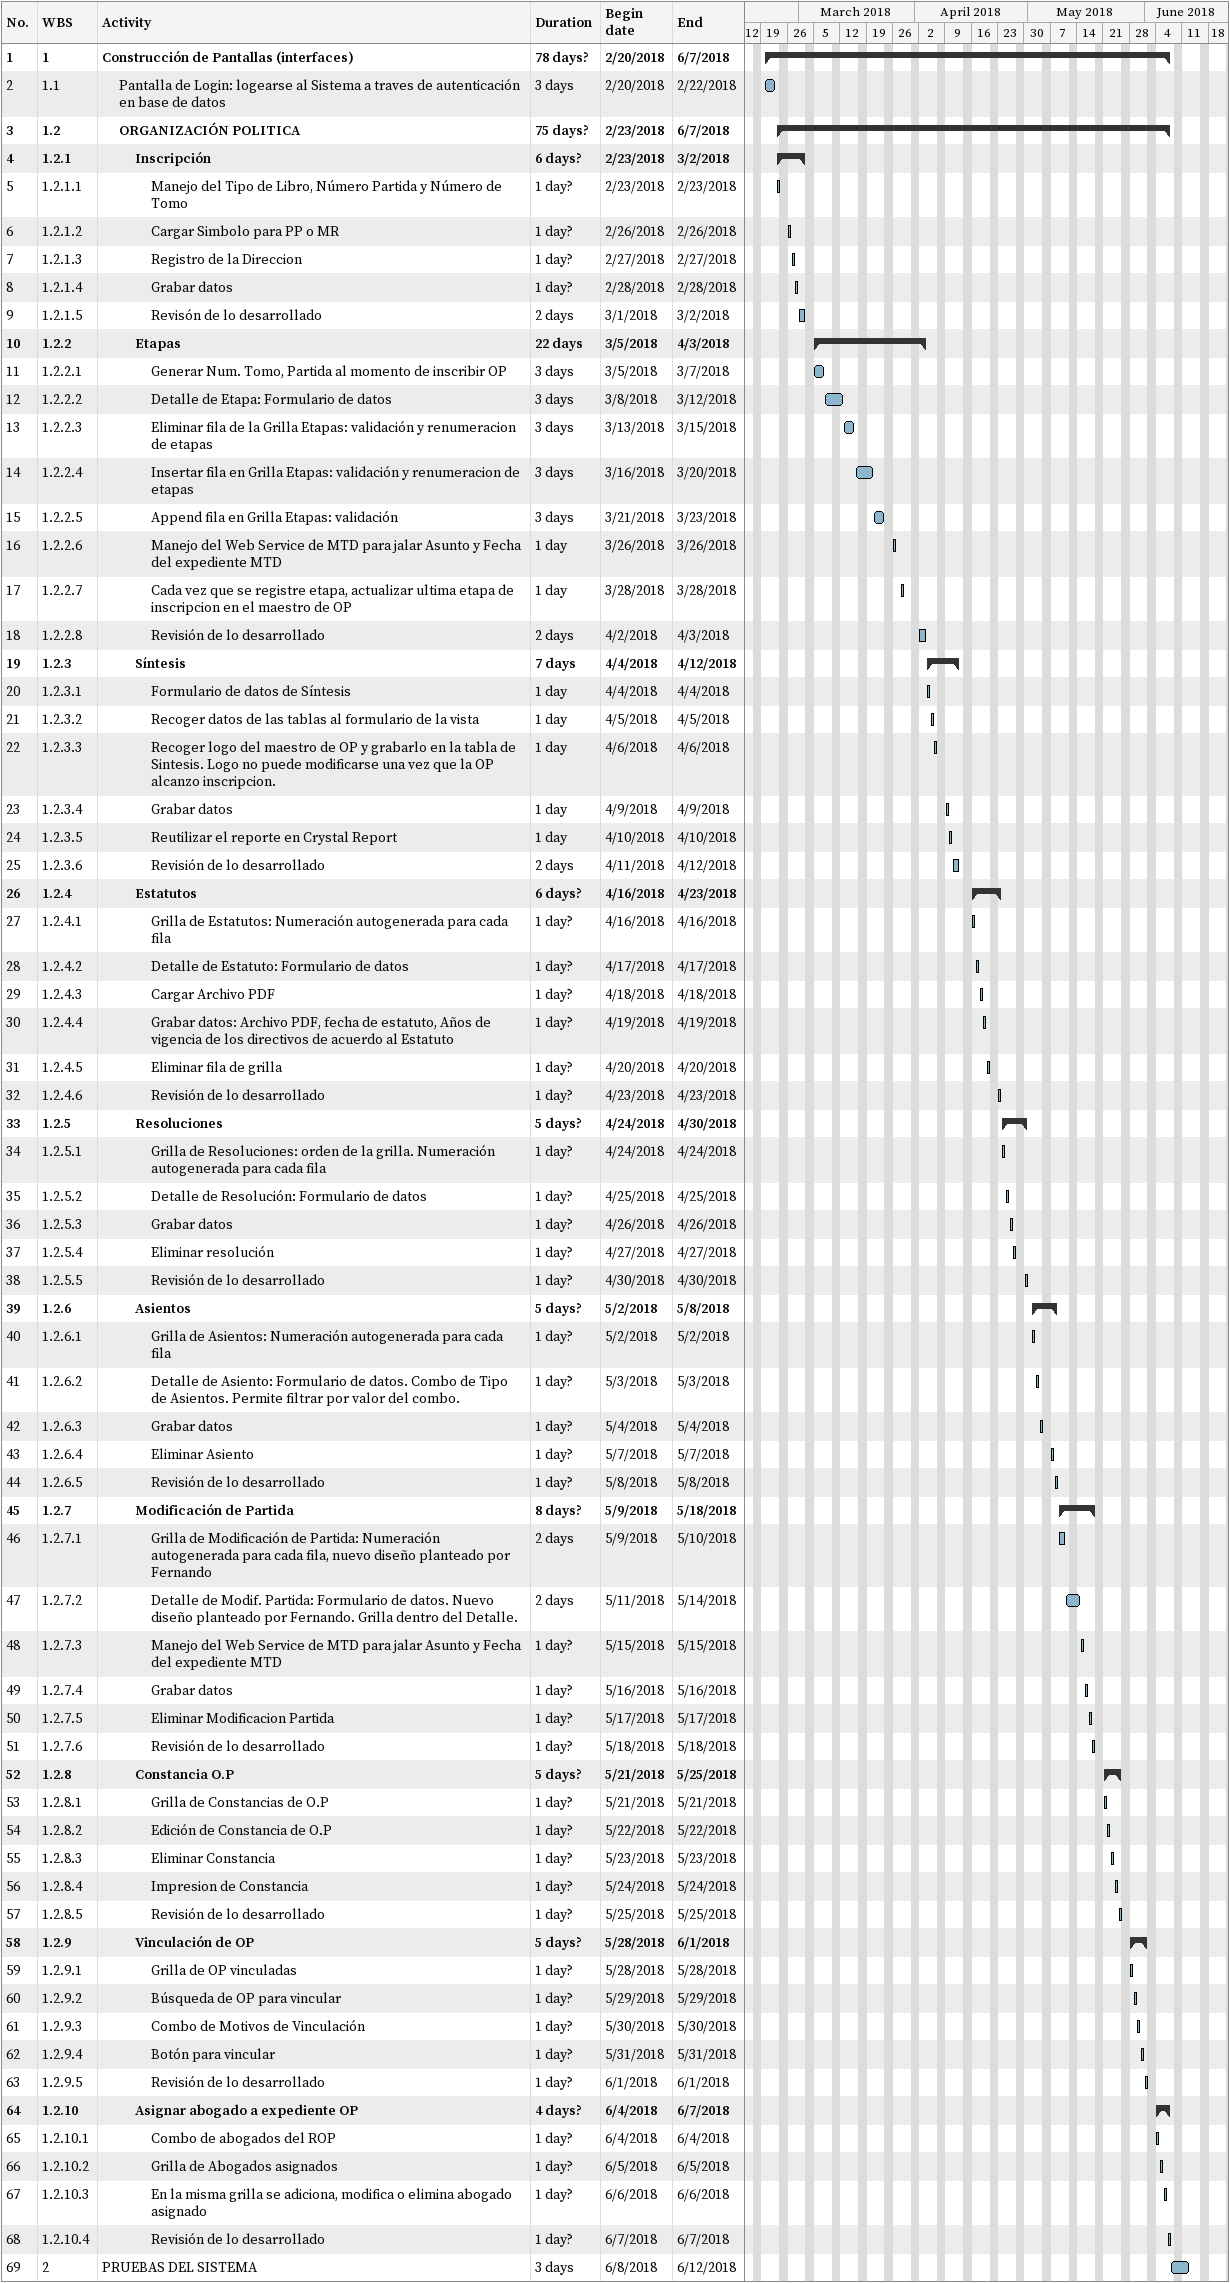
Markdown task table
| ID | WBS | Task | Duration | Start | Finish |
|---|---|---|---|---|---|
| 1 | 1 | **Construcción de Pantallas (interfaces)** | 78d? | 2018-02-20 | 2018-06-07 |
| 2 | 1.1 | Pantalla de Login: logearse al Sistema a traves de autenticación en base de datos | 3d | 2018-02-20 | 2018-02-22 |
| 3 | 1.2 | **ORGANIZACIÓN POLITICA** | 75d? | 2018-02-23 | 2018-06-07 |
| 4 | 1.2.1 | **Inscripción** | 6d? | 2018-02-23 | 2018-03-02 |
| 5 | 1.2.1.1 | Manejo del Tipo de Libro, Número Partida y Número de Tomo | 1d? | 2018-02-23 | 2018-02-23 |
| 6 | 1.2.1.2 | Cargar Simbolo para PP o MR | 1d? | 2018-02-26 | 2018-02-26 |
| 7 | 1.2.1.3 | Registro de la Direccion | 1d? | 2018-02-27 | 2018-02-27 |
| 8 | 1.2.1.4 | Grabar datos | 1d? | 2018-02-28 | 2018-02-28 |
| 9 | 1.2.1.5 | Revisón de lo desarrollado | 2d | 2018-03-01 | 2018-03-02 |
| 10 | 1.2.2 | **Etapas** | 22d | 2018-03-05 | 2018-04-03 |
| 11 | 1.2.2.1 | Generar Num. Tomo, Partida al momento de inscribir OP | 3d | 2018-03-05 | 2018-03-07 |
| 12 | 1.2.2.2 | Detalle de Etapa: Formulario de datos | 3d | 2018-03-08 | 2018-03-12 |
| 13 | 1.2.2.3 | Eliminar fila de la Grilla Etapas: validación y renumeracion de etapas | 3d | 2018-03-13 | 2018-03-15 |
| 14 | 1.2.2.4 | Insertar fila en Grilla Etapas: validación y renumeracion de etapas | 3d | 2018-03-16 | 2018-03-20 |
| 15 | 1.2.2.5 | Append fila en Grilla Etapas: validación | 3d | 2018-03-21 | 2018-03-23 |
| 16 | 1.2.2.6 | Manejo del Web Service de MTD para jalar Asunto y Fecha del expediente MTD | 1d | 2018-03-26 | 2018-03-26 |
| 17 | 1.2.2.7 | Cada vez que se registre etapa, actualizar ultima etapa de inscripcion en el maestro de OP | 1d | 2018-03-28 | 2018-03-28 |
| 18 | 1.2.2.8 | Revisión de lo desarrollado | 2d | 2018-04-02 | 2018-04-03 |
| 19 | 1.2.3 | **Síntesis** | 7d | 2018-04-04 | 2018-04-12 |
| 20 | 1.2.3.1 | Formulario de datos de Síntesis | 1d | 2018-04-04 | 2018-04-04 |
| 21 | 1.2.3.2 | Recoger datos de las tablas al formulario de la vista | 1d | 2018-04-05 | 2018-04-05 |
| 22 | 1.2.3.3 | Recoger logo del maestro de OP y grabarlo en la tabla de Sintesis. Logo no puede modificarse una vez que la OP alcanzo inscripcion. | 1d | 2018-04-06 | 2018-04-06 |
| 23 | 1.2.3.4 | Grabar datos | 1d | 2018-04-09 | 2018-04-09 |
| 24 | 1.2.3.5 | Reutilizar el reporte en Crystal Report | 1d | 2018-04-10 | 2018-04-10 |
| 25 | 1.2.3.6 | Revisión de lo desarrollado | 2d | 2018-04-11 | 2018-04-12 |
| 26 | 1.2.4 | **Estatutos** | 6d? | 2018-04-16 | 2018-04-23 |
| 27 | 1.2.4.1 | Grilla de Estatutos: Numeración autogenerada para cada fila | 1d? | 2018-04-16 | 2018-04-16 |
| 28 | 1.2.4.2 | Detalle de Estatuto: Formulario de datos | 1d? | 2018-04-17 | 2018-04-17 |
| 29 | 1.2.4.3 | Cargar Archivo PDF | 1d? | 2018-04-18 | 2018-04-18 |
| 30 | 1.2.4.4 | Grabar datos: Archivo PDF, fecha de estatuto, Años de vigencia de los directivos de acuerdo al Estatuto | 1d? | 2018-04-19 | 2018-04-19 |
| 31 | 1.2.4.5 | Eliminar fila de grilla | 1d? | 2018-04-20 | 2018-04-20 |
| 32 | 1.2.4.6 | Revisión de lo desarrollado | 1d? | 2018-04-23 | 2018-04-23 |
| 33 | 1.2.5 | **Resoluciones** | 5d? | 2018-04-24 | 2018-04-30 |
| 34 | 1.2.5.1 | Grilla de Resoluciones: orden de la grilla. Numeración autogenerada para cada fila | 1d? | 2018-04-24 | 2018-04-24 |
| 35 | 1.2.5.2 | Detalle de Resolución: Formulario de datos | 1d? | 2018-04-25 | 2018-04-25 |
| 36 | 1.2.5.3 | Grabar datos | 1d? | 2018-04-26 | 2018-04-26 |
| 37 | 1.2.5.4 | Eliminar resolución | 1d? | 2018-04-27 | 2018-04-27 |
| 38 | 1.2.5.5 | Revisión de lo desarrollado | 1d? | 2018-04-30 | 2018-04-30 |
| 39 | 1.2.6 | **Asientos** | 5d? | 2018-05-02 | 2018-05-08 |
| 40 | 1.2.6.1 | Grilla de Asientos: Numeración autogenerada para cada fila | 1d? | 2018-05-02 | 2018-05-02 |
| 41 | 1.2.6.2 | Detalle de Asiento: Formulario de datos. Combo de Tipo de Asientos. Permite filtrar por valor del combo. | 1d? | 2018-05-03 | 2018-05-03 |
| 42 | 1.2.6.3 | Grabar datos | 1d? | 2018-05-04 | 2018-05-04 |
| 43 | 1.2.6.4 | Eliminar Asiento | 1d? | 2018-05-07 | 2018-05-07 |
| 44 | 1.2.6.5 | Revisión de lo desarrollado | 1d? | 2018-05-08 | 2018-05-08 |
| 45 | 1.2.7 | **Modificación de Partida** | 8d? | 2018-05-09 | 2018-05-18 |
| 46 | 1.2.7.1 | Grilla de Modificación de Partida: Numeración autogenerada para cada fila, nuevo diseño planteado por Fernando | 2d | 2018-05-09 | 2018-05-10 |
| 47 | 1.2.7.2 | Detalle de Modif. Partida: Formulario de datos. Nuevo diseño planteado por Fernando. Grilla dentro del Detalle. | 2d | 2018-05-11 | 2018-05-14 |
| 48 | 1.2.7.3 | Manejo del Web Service de MTD para jalar Asunto y Fecha del expediente MTD | 1d? | 2018-05-15 | 2018-05-15 |
| 49 | 1.2.7.4 | Grabar datos | 1d? | 2018-05-16 | 2018-05-16 |
| 50 | 1.2.7.5 | Eliminar Modificacion Partida | 1d? | 2018-05-17 | 2018-05-17 |
| 51 | 1.2.7.6 | Revisión de lo desarrollado | 1d? | 2018-05-18 | 2018-05-18 |
| 52 | 1.2.8 | **Constancia O.P** | 5d? | 2018-05-21 | 2018-05-25 |
| 53 | 1.2.8.1 | Grilla de Constancias de O.P | 1d? | 2018-05-21 | 2018-05-21 |
| 54 | 1.2.8.2 | Edición de Constancia de O.P | 1d? | 2018-05-22 | 2018-05-22 |
| 55 | 1.2.8.3 | Eliminar Constancia | 1d? | 2018-05-23 | 2018-05-23 |
| 56 | 1.2.8.4 | Impresion de Constancia | 1d? | 2018-05-24 | 2018-05-24 |
| 57 | 1.2.8.5 | Revisión de lo desarrollado | 1d? | 2018-05-25 | 2018-05-25 |
| 58 | 1.2.9 | **Vinculación de OP** | 5d? | 2018-05-28 | 2018-06-01 |
| 59 | 1.2.9.1 | Grilla de OP vinculadas | 1d? | 2018-05-28 | 2018-05-28 |
| 60 | 1.2.9.2 | Búsqueda de OP para vincular | 1d? | 2018-05-29 | 2018-05-29 |
| 61 | 1.2.9.3 | Combo de Motivos de Vinculación | 1d? | 2018-05-30 | 2018-05-30 |
| 62 | 1.2.9.4 | Botón para vincular | 1d? | 2018-05-31 | 2018-05-31 |
| 63 | 1.2.9.5 | Revisión de lo desarrollado | 1d? | 2018-06-01 | 2018-06-01 |
| 64 | 1.2.10 | **Asignar abogado a expediente OP** | 4d? | 2018-06-04 | 2018-06-07 |
| 65 | 1.2.10.1 | Combo de abogados del ROP | 1d? | 2018-06-04 | 2018-06-04 |
| 66 | 1.2.10.2 | Grilla de Abogados asignados | 1d? | 2018-06-05 | 2018-06-05 |
| 67 | 1.2.10.3 | En la misma grilla se adiciona, modifica o elimina abogado asignado | 1d? | 2018-06-06 | 2018-06-06 |
| 68 | 1.2.10.4 | Revisión de lo desarrollado | 1d? | 2018-06-07 | 2018-06-07 |
| 69 | 2 | PRUEBAS DEL SISTEMA | 3d | 2018-06-08 | 2018-06-12 |
